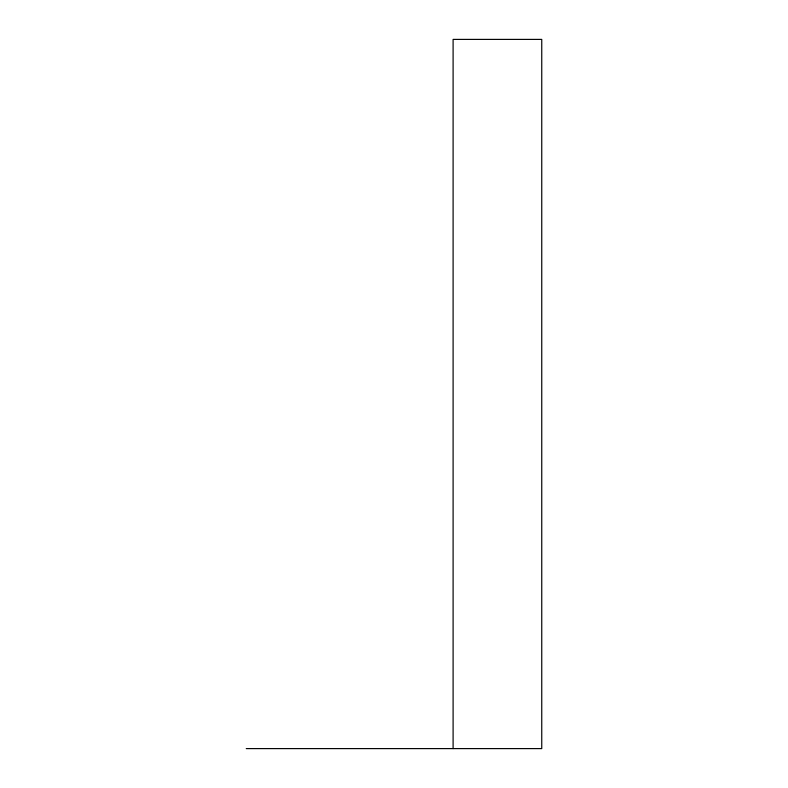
<?xml version="1.0" encoding="UTF-8"?>
<svg xmlns="http://www.w3.org/2000/svg" width="788" height="788" viewBox="0 0 788 788"><rect width="100%" height="100%" fill="white"/><g stroke="black" fill="none" stroke-linecap="round" stroke-linejoin="round"><path stroke-width="1.18" d="M246.25 748.6L541.75 748.6L541.75 39.4L453.1 39.4L453.1 748.6"/></g></svg>
